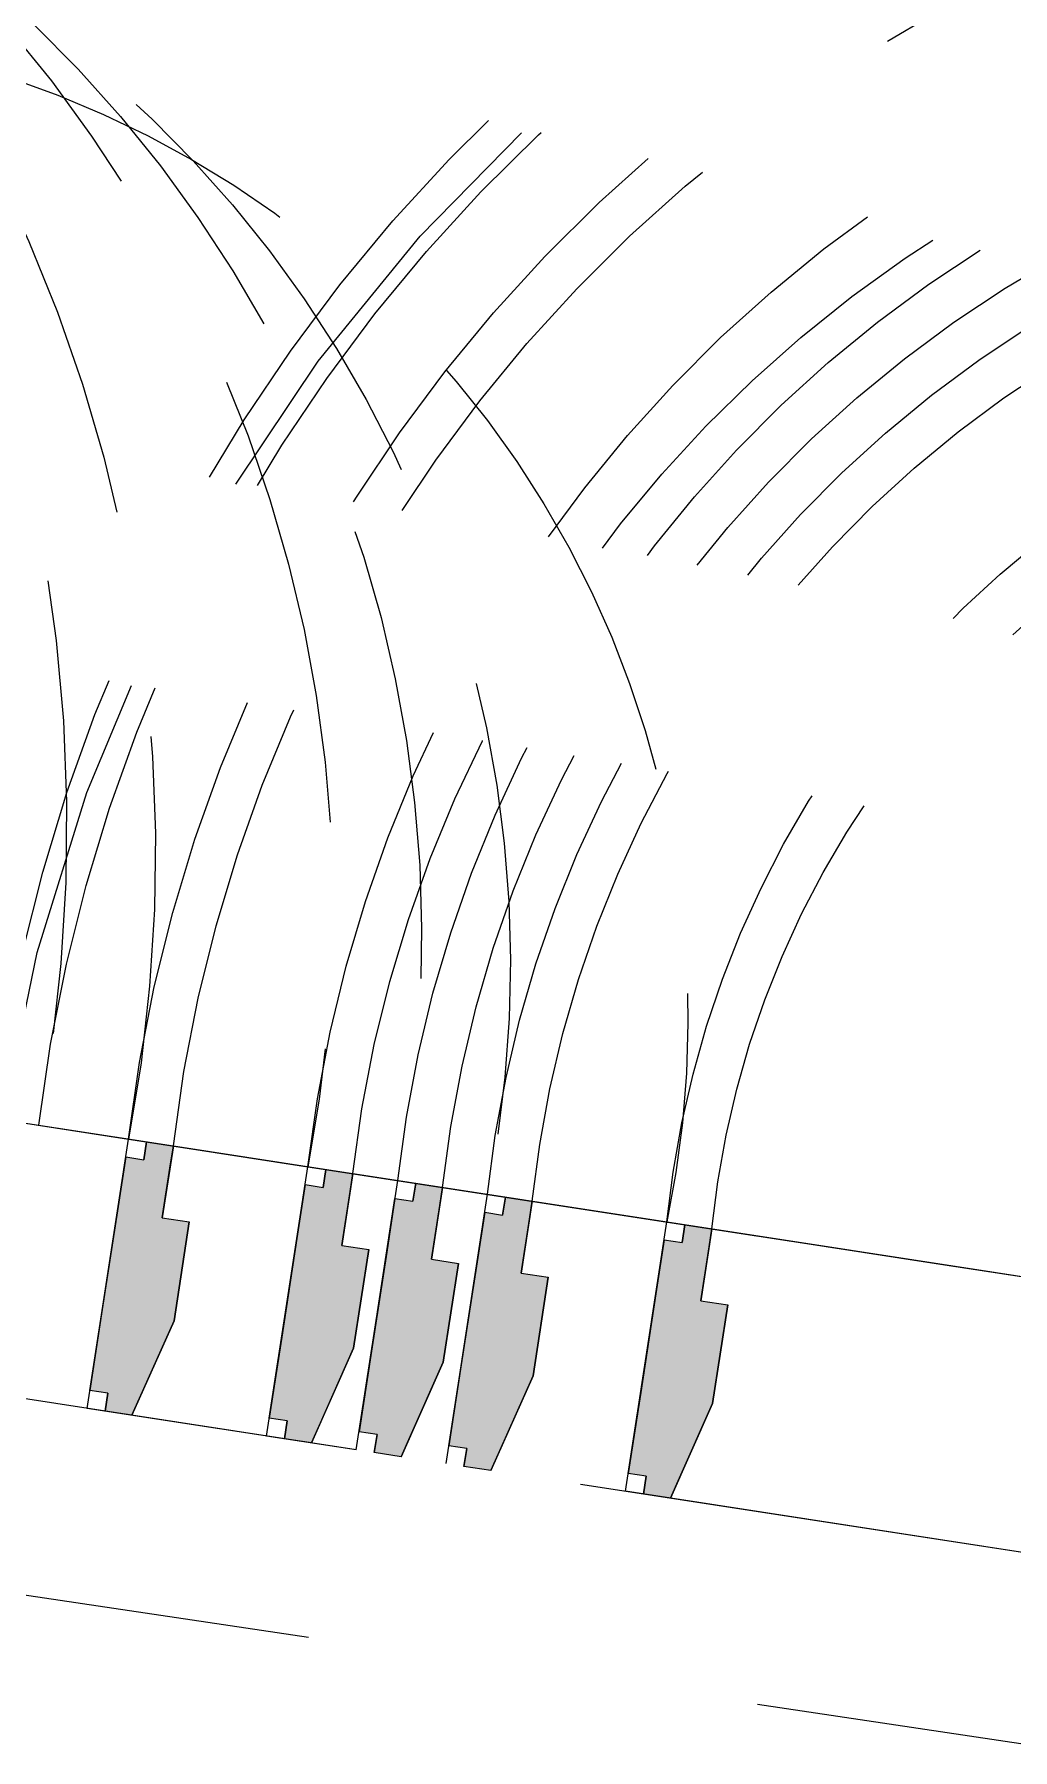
# Model space of a CAD drawing. Header units: millimetres. Extents: x 338 to 506, y 179 to 335.
# Drawn here: x 443.608 to 444.147, y 218.531 to 219.475 of the extents above; entities that cross this region are included whole.
import ezdxf

# ---------------------------------------------------------------- set-up
doc = ezdxf.new("R2010")
doc.units = ezdxf.units.MM
for name, pattern in [('CENTER', [2, 1.25, -0.25, 0.25, -0.25]), ('DASHED2', [0.375, 0.25, -0.125]), ('HIDDEN', [0.375, 0.25, -0.125])]:
    doc.linetypes.add(name, pattern=pattern)
for name, color, linetype in [('A-DOOR', 3, 'Continuous'), ('EJES_DE_COLUMNA', 255, 'DASHED2'), ('MUROS', 32, 'Continuous')]:
    doc.layers.add(name, color=color, linetype=linetype)

# ---------------------------------------------------------------- blocks, each defined once
blk = doc.blocks.new('*U1258')
at = {"color": 7, "linetype": 'Continuous'}
for p, q in [((0.575, -0.01), (0.575, 0)), ((0.59, 0), (0.59, -0.01)), ((0.575, -0.04), (0.575, -0.01)), ((0.6, -0.01), (0.6, -0.04)), ((0.56, -0.095), (0.56, -0.04)), ((0.6, -0.04), (0.6, -0.095)), ((0.57227, -0.14), (0.56, -0.095)), ((0.6, -0.095), (0.6, -0.14)), ((0.575, -0.15), (0.57227, -0.14)), ((0.59, -0.14), (0.59, -0.15))]:
    blk.add_line(p, q, dxfattribs=at)
at = {"color": 7, "linetype": 'Continuous', "extrusion": (0, 0, -1)}
for points in [[(-0.575, 0), (-0.59, -0.01), (-0.575, -0.01)], [(-0.575, 0), (-0.59, 0), (-0.59, -0.01)], [(-0.575, -0.01), (-0.6, -0.04), (-0.575, -0.04)], [(-0.575, -0.01), (-0.6, -0.01), (-0.6, -0.04)], [(-0.56, -0.04), (-0.6, -0.095), (-0.56, -0.095)], [(-0.56, -0.04), (-0.6, -0.04), (-0.6, -0.095)], [(-0.56, -0.095), (-0.6, -0.14), (-0.57227, -0.14)], [(-0.56, -0.095), (-0.6, -0.095), (-0.6, -0.14)], [(-0.57227, -0.14), (-0.59, -0.15), (-0.575, -0.15)], [(-0.57227, -0.14), (-0.59, -0.14), (-0.59, -0.15)]]:
    blk.add_solid(points, dxfattribs=at)
blk = doc.blocks.new('*U1262')
at = {"color": 7, "linetype": 'Continuous'}
for p, q in [((0.675, -0.01), (0.675, 0)), ((0.69, 0), (0.69, -0.01)), ((0.675, -0.04), (0.675, -0.01)), ((0.7, -0.01), (0.7, -0.04)), ((0.66, -0.095), (0.66, -0.04)), ((0.7, -0.04), (0.7, -0.095)), ((0.67227, -0.14), (0.66, -0.095)), ((0.7, -0.095), (0.7, -0.14)), ((0.675, -0.15), (0.67227, -0.14)), ((0.69, -0.14), (0.69, -0.15))]:
    blk.add_line(p, q, dxfattribs=at)
at = {"color": 7, "linetype": 'Continuous', "extrusion": (0, 0, -1)}
for points in [[(-0.675, 0), (-0.69, -0.01), (-0.675, -0.01)], [(-0.675, 0), (-0.69, 0), (-0.69, -0.01)], [(-0.675, -0.01), (-0.7, -0.04), (-0.675, -0.04)], [(-0.675, -0.01), (-0.7, -0.01), (-0.7, -0.04)], [(-0.66, -0.04), (-0.7, -0.095), (-0.66, -0.095)], [(-0.66, -0.04), (-0.7, -0.04), (-0.7, -0.095)], [(-0.66, -0.095), (-0.7, -0.14), (-0.67227, -0.14)], [(-0.66, -0.095), (-0.7, -0.095), (-0.7, -0.14)], [(-0.67227, -0.14), (-0.69, -0.15), (-0.675, -0.15)], [(-0.67227, -0.14), (-0.69, -0.14), (-0.69, -0.15)]]:
    blk.add_solid(points, dxfattribs=at)
blk = doc.blocks.new('*U1264')
at = {"color": 7, "linetype": 'Continuous'}
for p, q in [((0.775, -0.01), (0.775, 0)), ((0.79, 0), (0.79, -0.01)), ((0.775, -0.04), (0.775, -0.01)), ((0.8, -0.01), (0.8, -0.04)), ((0.76, -0.095), (0.76, -0.04)), ((0.8, -0.04), (0.8, -0.095)), ((0.77227, -0.14), (0.76, -0.095)), ((0.8, -0.095), (0.8, -0.14)), ((0.775, -0.15), (0.77227, -0.14)), ((0.79, -0.14), (0.79, -0.15))]:
    blk.add_line(p, q, dxfattribs=at)
at = {"color": 7, "linetype": 'Continuous', "extrusion": (0, 0, -1)}
for points in [[(-0.775, 0), (-0.79, -0.01), (-0.775, -0.01)], [(-0.775, 0), (-0.79, 0), (-0.79, -0.01)], [(-0.775, -0.01), (-0.8, -0.04), (-0.775, -0.04)], [(-0.775, -0.01), (-0.8, -0.01), (-0.8, -0.04)], [(-0.76, -0.04), (-0.8, -0.095), (-0.76, -0.095)], [(-0.76, -0.04), (-0.8, -0.04), (-0.8, -0.095)], [(-0.76, -0.095), (-0.8, -0.14), (-0.77227, -0.14)], [(-0.76, -0.095), (-0.8, -0.095), (-0.8, -0.14)], [(-0.77227, -0.14), (-0.79, -0.15), (-0.775, -0.15)], [(-0.77227, -0.14), (-0.79, -0.14), (-0.79, -0.15)]]:
    blk.add_solid(points, dxfattribs=at)
blk = doc.blocks.new('*U1265')
at = {"color": 7, "linetype": 'Continuous'}
for p, q in [((0.775, -0.01), (0.775, 0)), ((0.79, 0), (0.79, -0.01)), ((0.775, -0.04), (0.775, -0.01)), ((0.8, -0.01), (0.8, -0.04)), ((0.76, -0.095), (0.76, -0.04)), ((0.8, -0.04), (0.8, -0.095)), ((0.77227, -0.14), (0.76, -0.095)), ((0.8, -0.095), (0.8, -0.14)), ((0.775, -0.15), (0.77227, -0.14)), ((0.79, -0.14), (0.79, -0.15))]:
    blk.add_line(p, q, dxfattribs=at)
at = {"color": 7, "linetype": 'Continuous', "extrusion": (0, 0, -1)}
for points in [[(-0.775, 0), (-0.79, -0.01), (-0.775, -0.01)], [(-0.775, 0), (-0.79, 0), (-0.79, -0.01)], [(-0.775, -0.01), (-0.8, -0.04), (-0.775, -0.04)], [(-0.775, -0.01), (-0.8, -0.01), (-0.8, -0.04)], [(-0.76, -0.04), (-0.8, -0.095), (-0.76, -0.095)], [(-0.76, -0.04), (-0.8, -0.04), (-0.8, -0.095)], [(-0.76, -0.095), (-0.8, -0.14), (-0.77227, -0.14)], [(-0.76, -0.095), (-0.8, -0.095), (-0.8, -0.14)], [(-0.77227, -0.14), (-0.79, -0.15), (-0.775, -0.15)], [(-0.77227, -0.14), (-0.79, -0.14), (-0.79, -0.15)]]:
    blk.add_solid(points, dxfattribs=at)
blk = doc.blocks.new('*U1270')
at = {"color": 7, "linetype": 'Continuous'}
for p, q in [((0.875, -0.01), (0.875, 0)), ((0.89, 0), (0.89, -0.01)), ((0.875, -0.04), (0.875, -0.01)), ((0.9, -0.01), (0.9, -0.04)), ((0.86, -0.095), (0.86, -0.04)), ((0.9, -0.04), (0.9, -0.095)), ((0.87227, -0.14), (0.86, -0.095)), ((0.9, -0.095), (0.9, -0.14)), ((0.875, -0.15), (0.87227, -0.14)), ((0.89, -0.14), (0.89, -0.15))]:
    blk.add_line(p, q, dxfattribs=at)
at = {"color": 7, "linetype": 'Continuous', "extrusion": (0, 0, -1)}
for points in [[(-0.875, 0), (-0.89, -0.01), (-0.875, -0.01)], [(-0.875, 0), (-0.89, 0), (-0.89, -0.01)], [(-0.875, -0.01), (-0.9, -0.04), (-0.875, -0.04)], [(-0.875, -0.01), (-0.9, -0.01), (-0.9, -0.04)], [(-0.86, -0.04), (-0.9, -0.095), (-0.86, -0.095)], [(-0.86, -0.04), (-0.9, -0.04), (-0.9, -0.095)], [(-0.86, -0.095), (-0.9, -0.14), (-0.87227, -0.14)], [(-0.86, -0.095), (-0.9, -0.095), (-0.9, -0.14)], [(-0.87227, -0.14), (-0.89, -0.15), (-0.875, -0.15)], [(-0.87227, -0.14), (-0.89, -0.14), (-0.89, -0.15)]]:
    blk.add_solid(points, dxfattribs=at)
blk = doc.blocks.new('*U1271')
at = {"color": 7, "linetype": 'Continuous'}
for p, q in [((0.875, -0.01), (0.875, 0)), ((0.89, 0), (0.89, -0.01)), ((0.875, -0.04), (0.875, -0.01)), ((0.9, -0.01), (0.9, -0.04)), ((0.86, -0.095), (0.86, -0.04)), ((0.9, -0.04), (0.9, -0.095)), ((0.87227, -0.14), (0.86, -0.095)), ((0.9, -0.095), (0.9, -0.14)), ((0.875, -0.15), (0.87227, -0.14)), ((0.89, -0.14), (0.89, -0.15))]:
    blk.add_line(p, q, dxfattribs=at)
at = {"color": 7, "linetype": 'Continuous', "extrusion": (0, 0, -1)}
for points in [[(-0.875, 0), (-0.89, -0.01), (-0.875, -0.01)], [(-0.875, 0), (-0.89, 0), (-0.89, -0.01)], [(-0.875, -0.01), (-0.9, -0.04), (-0.875, -0.04)], [(-0.875, -0.01), (-0.9, -0.01), (-0.9, -0.04)], [(-0.86, -0.04), (-0.9, -0.095), (-0.86, -0.095)], [(-0.86, -0.04), (-0.9, -0.04), (-0.9, -0.095)], [(-0.86, -0.095), (-0.9, -0.14), (-0.87227, -0.14)], [(-0.86, -0.095), (-0.9, -0.095), (-0.9, -0.14)], [(-0.87227, -0.14), (-0.89, -0.15), (-0.875, -0.15)], [(-0.87227, -0.14), (-0.89, -0.14), (-0.89, -0.15)]]:
    blk.add_solid(points, dxfattribs=at)
blk = doc.blocks.new('*U1296')
at = {"color": 7, "linetype": 'Continuous'}
for p, q in [((0.725, -0.01), (0.725, 0)), ((0.74, 0), (0.74, -0.01)), ((0.725, -0.04), (0.725, -0.01)), ((0.75, -0.01), (0.75, -0.04)), ((0.71, -0.095), (0.71, -0.04)), ((0.75, -0.04), (0.75, -0.095)), ((0.72227, -0.14), (0.71, -0.095)), ((0.75, -0.095), (0.75, -0.14)), ((0.725, -0.15), (0.72227, -0.14)), ((0.74, -0.14), (0.74, -0.15))]:
    blk.add_line(p, q, dxfattribs=at)
at = {"color": 7, "linetype": 'Continuous', "extrusion": (0, 0, -1)}
for points in [[(-0.725, 0), (-0.74, -0.01), (-0.725, -0.01)], [(-0.725, 0), (-0.74, 0), (-0.74, -0.01)], [(-0.725, -0.01), (-0.75, -0.04), (-0.725, -0.04)], [(-0.725, -0.01), (-0.75, -0.01), (-0.75, -0.04)], [(-0.71, -0.04), (-0.75, -0.095), (-0.71, -0.095)], [(-0.71, -0.04), (-0.75, -0.04), (-0.75, -0.095)], [(-0.71, -0.095), (-0.75, -0.14), (-0.72227, -0.14)], [(-0.71, -0.095), (-0.75, -0.095), (-0.75, -0.14)], [(-0.72227, -0.14), (-0.74, -0.15), (-0.725, -0.15)], [(-0.72227, -0.14), (-0.74, -0.14), (-0.74, -0.15)]]:
    blk.add_solid(points, dxfattribs=at)
blk = doc.blocks.new('*U920')
at = {"color": 251, "linetype": 'HIDDEN'}
for points in [[(0, -0.15), (0.6, -0.15), (0.6, 0), (0, 0)], [(0, -0.15), (0.7, -0.15), (0.7, 0), (0, 0)], [(0, -0.15), (0.8, -0.15), (0.8, 0), (0, 0)], [(0, -0.15), (0.9, -0.15), (0.9, 0), (0, 0)], [(0, -0.15), (1, -0.15), (1, 0), (0, 0)], [(0, -0.15), (0.75, -0.15), (0.75, 0), (0, 0)], [(0, -0.15), (1.6, -0.15), (1.6, 0), (0, 0)], [(0, -0.15), (1.9, -0.15), (1.9, 0), (0, 0)], [(0, -0.15), (1.4, -0.15), (1.4, 0), (0, 0)], [(0, -0.15), (1.5, -0.15), (1.5, 0), (0, 0)], [(0, -0.15), (1.8, -0.15), (1.8, 0), (0, 0)]]:
    blk.add_lwpolyline(points, close=True, dxfattribs=at)
for points in [[(0, -0.15), (1.25, -0.15), (1.25, 0), (0, 0), (0, -0.14902)], [(0, -0.15), (1.4, -0.15), (1.4, 0), (0, 0), (0, -0.14902)], [(0, -0.15), (1.2, -0.15), (1.2, 0), (0, 0), (0, -0.15)]]:
    blk.add_lwpolyline(points, dxfattribs=at)
for points in [[(0.6, -0.01), (0.59, -0.01), (0.59, 0), (0.575, 0), (0.575, -0.04), (0.56, -0.04), (0.56, -0.095), (0.575, -0.15), (0.59, -0.15), (0.59, -0.14), (0.6, -0.14)], [(0.7, -0.01), (0.69, -0.01), (0.69, 0), (0.675, 0), (0.675, -0.04), (0.66, -0.04), (0.66, -0.095), (0.675, -0.15), (0.69, -0.15), (0.69, -0.14), (0.7, -0.14)], [(0.7, -0.01), (0.69, -0.01), (0.69, 0), (0.675, 0), (0.675, -0.04), (0.66, -0.04), (0.66, -0.095), (0.675, -0.15), (0.69, -0.15), (0.69, -0.14), (0.7, -0.14)], [(0.75, -0.01), (0.74, -0.01), (0.74, 0), (0.725, 0), (0.725, -0.04), (0.71, -0.04), (0.71, -0.095), (0.725, -0.15), (0.74, -0.15), (0.74, -0.14), (0.75, -0.14)], [(0.75, -0.01), (0.74, -0.01), (0.74, 0), (0.725, 0), (0.725, -0.04), (0.71, -0.04), (0.71, -0.095), (0.725, -0.15), (0.74, -0.15), (0.74, -0.14), (0.75, -0.14)], [(0.8, -0.01), (0.79, -0.01), (0.79, 0), (0.775, 0), (0.775, -0.04), (0.76, -0.04), (0.76, -0.095), (0.775, -0.15), (0.79, -0.15), (0.79, -0.14), (0.8, -0.14)], [(0.8, -0.01), (0.79, -0.01), (0.79, 0), (0.775, 0), (0.775, -0.04), (0.76, -0.04), (0.76, -0.095), (0.775, -0.15), (0.79, -0.15), (0.79, -0.14), (0.8, -0.14)], [(0.9, -0.01), (0.89, -0.01), (0.89, 0), (0.875, 0), (0.875, -0.04), (0.86, -0.04), (0.86, -0.095), (0.875, -0.15), (0.89, -0.15), (0.89, -0.14), (0.9, -0.14)], [(0.9, -0.01), (0.89, -0.01), (0.89, 0), (0.875, 0), (0.875, -0.04), (0.86, -0.04), (0.86, -0.095), (0.875, -0.15), (0.89, -0.15), (0.89, -0.14), (0.9, -0.14)]]:
    blk.add_lwpolyline(points, close=True)
for centre, radius, start, end in [((0.055, 0.02958), 0.92048, 358.15852, 89.37753), ((0.02391, -0.00044), 0.94609, 0.02661, 87.51059), ((0.02391, -0.00044), 0.94609, 0.02661, 87.51059), ((0.055, 0.02957), 0.89549, 358.10784, 89.36016), ((1.845, 0.02957), 0.89549, 90.63984, 181.89216), ((0.055, 0.02954), 0.84552, 357.99764, 89.32234), ((1.745, 0.02954), 0.84552, 90.67766, 182.00236), ((0.055, 0.02953), 0.82053, 357.93759, 89.30171), ((0.055, 0.02948), 0.74558, 357.73366, 89.23151), ((1.545, 0.02948), 0.74558, 90.76849, 182.26634), ((0.06769, 0.02718), 0.70783, 357.79974, 90.21791), ((0.055, 0.02945), 0.69562, 357.57373, 89.17631), ((1.445, 0.02945), 0.69562, 90.82369, 182.42627), ((0.055, 0.02943), 0.67065, 357.485, 89.14563), ((0.055, 0.02941), 0.64567, 357.38953, 89.11258), ((1.345, 0.02941), 0.64567, 90.88742, 182.61047), ((0.055, 0.02938), 0.6207, 357.28652, 89.07687), ((0.055, 0.0293), 0.54579, 356.92219, 88.95016), ((1.145, 0.0293), 0.54579, 91.04984, 183.07781), ((0.06765, 0.02694), 0.50806, 356.96, 90.2991)]:
    blk.add_arc(centre, radius, start, end, dxfattribs=at)
at = {"color": 7, "linetype": 'Continuous'}
for name in ['*U1258', '*U1262', '*U1296', '*U1264', '*U1265', '*U1271', '*U1270']:
    blk.add_blockref(name, (0, 0), dxfattribs=at)
blk = doc.blocks.new('EJES_ESTRUCTURALES')
at = {"layer": 'EJES_DE_COLUMNA', "color": 9, "linetype": 'CENTER'}
blk.add_line((675.14128, 131.2663), (675.14128, 199.7363), dxfattribs=at)
blk = doc.blocks.new('A$C7152A42C')
at = {"layer": 'A-DOOR', "extrusion": (-2.33163e-06, -0.000958086, 1), "xscale": -1, "rotation": 269.7211295570403}
blk.add_blockref('*U920', (44.17288, 47.21947, -0.04534), dxfattribs=at)
at = {"layer": 'EJES_DE_COLUMNA'}
blk.add_blockref('EJES_ESTRUCTURALES', (-631.22088, -95.28525), dxfattribs=at)

msp = doc.modelspace()

# ---------------------------------------------------------------- block references
at = {"layer": 'MUROS', "color": 32, "rotation": 81.53046525965426}
msp.add_blockref('A$C7152A42C', (484.74824, 168.08442), dxfattribs=at)

doc.saveas('drawing.dxf')
